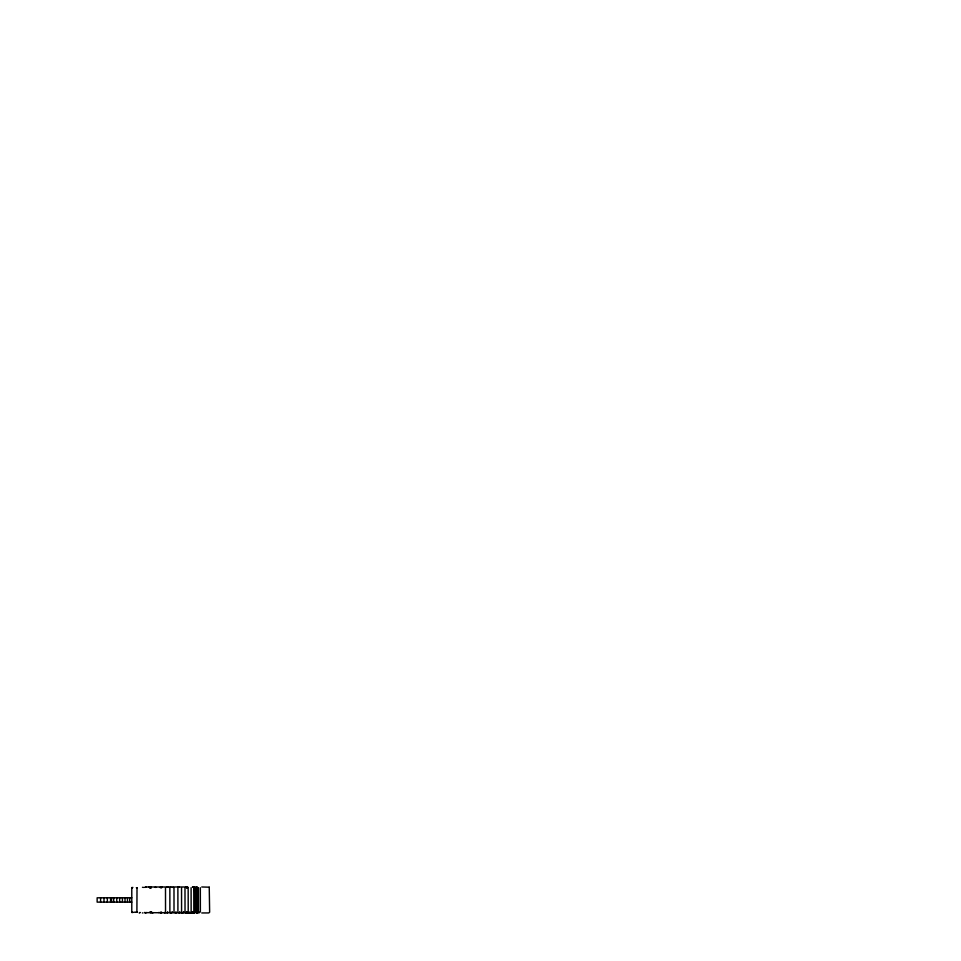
<?xml version="1.0" encoding="UTF-8"?>
<svg xmlns="http://www.w3.org/2000/svg" width="961" height="961" viewBox="0 0 961 961"><rect width="100%" height="100%" fill="white"/><g stroke="black" fill="none" stroke-linecap="round" stroke-linejoin="round"><path stroke-width="1.44" d="M165.532 912.037L165.496 887.724M167.779 912.037L167.022 912.938L167.682 912.205M140.318 912.506L139.213 912.95L139.765 912.506M169.881 912.037L169.857 887.724M174.013 912.037L173.989 887.724M176.043 912.037L175.25 912.938L175.947 912.205M177.917 912.037L177.881 887.724M179.815 912.037L179.022 912.938L179.731 912.205M181.581 912.037L181.545 887.724M182.65 912.902L183.731 911.869L182.494 912.902M186.686 911.869L185.797 912.938M189.281 912.746C190.734 910.776 188.32 913.755 189.449 912.638M191.647 912.938L192.825 911.869L191.491 912.95M200.369 912.037L200.332 887.724M136.402 887.724L137.015 887.724L136.894 912.037M146.673 912.638L145.628 912.638L194.206 912.95M152.943 912.638L151.946 912.506L152.763 912.95M171.394 912.902L172.463 911.869L171.19 912.938M186.59 912.205L186.026 912.938L186.89 912.506M195.047 912.205L194.615 887.423L195.239 887.568M197.245 912.205L197.161 888.06L196.452 887.099M136.57 887.724L136.979 887.892M159.142 912.506L158.625 912.506M165.1 912.638L164.175 912.506L164.944 912.902M170.914 912.638L170.025 912.506L170.638 912.938M197.113 912.205L196.573 912.902L197.726 912.205L196.873 887.183M196.26 912.95L197.582 912.205M199.347 912.361L198.579 912.938L199.323 912.361M132.858 887.423L131.777 888.06L131.777 911.869L132.858 912.506M201.75 912.95L208.741 912.938L209.642 912.205L209.246 887.183M176.488 912.638L175.683 912.938M181.797 912.638L181.016 912.506L181.449 912.938M197.041 912.361L196.44 912.902M191.515 912.638L190.975 912.95M197.425 912.506L196.585 912.95L197.473 912.638M187.191 912.938L187.359 912.085L187.791 912.95M160.847 912.902C163.49 911.256 158.637 912.445 160.511 912.782A1.49 0.853 -90 0 0 160.847 912.902L161.544 912.902M146 886.991L144.823 887.423L145.7 886.979M193.942 912.95L195.347 911.869L195.383 887.568M193.245 887.099L192.464 886.979L193.137 887.027M149.7 886.991L148.691 886.991L149.856 887.423M160.847 887.027C163.49 888.661 158.601 887.496 160.511 887.147A1.49 0.853 -90 0 1 160.847 887.027L161.544 887.027M142.973 912.938L142.396 912.938M149.255 886.991L149.315 887.099M161.604 887.099L161.004 887.027L161.916 886.991M145.543 886.991L187.791 886.979L187.359 887.844L187.359 886.979M196.741 886.979L197.846 887.724M201.75 886.979L209.246 887.183M161.004 887.027L162.169 887.423M170.782 887.099L170.025 887.423M179.118 887.027L177.989 886.991L178.746 886.979M186.638 888.06L185.797 886.991M192.705 887.027L193.81 887.423M194.795 887.099L194.675 887.291M197.365 887.892L195.972 886.979L197.882 887.892M142.468 887.291L143.525 887.423M155.045 887.291L156.078 887.423M167.094 887.291L167.779 886.991M178.314 887.291L178.398 886.979M132.089 888.06L131.981 887.447M194.819 888.06L195.443 887.724M197.017 888.06L197.762 887.892M131.777 897.802L97.145 897.802L97.145 902.127L131.777 902.127M132.089 911.869L132.089 912.626M136.967 911.869L136.39 912.037M137.339 912.205L133.819 912.205M195.335 912.037L194.795 912.746M145.411 912.95L144.823 912.506M145.243 912.938L144.546 912.506M167.322 886.979L168.091 887.423M194.23 886.991L194.675 887.183M186.278 887.183L186.578 887.568M172.884 887.423L173.388 887.423M198.386 887.724L198.446 911.869M196.356 887.724L196.404 911.869M193.774 887.724L193.834 911.869M191.095 887.724L191.143 911.869M188.164 887.724L188.212 911.869M184.98 887.724L185.029 911.869M197.63 888.06L197.63 911.869M129.711 897.802L129.711 902.127M127.465 897.802L127.465 902.127M125.026 897.802L125.026 902.127M122.419 897.802L122.419 902.127M119.657 897.802L119.657 902.127M116.761 897.802L116.761 902.127M113.722 897.802L113.722 902.127M111.584 897.802L111.584 902.127M110.575 897.802L110.575 902.127M107.332 897.802L107.332 902.127M103.992 897.802L103.992 902.127M100.593 897.802L100.593 902.127M151.297 911.869C151.778 914.452 147.958 911.076 151.297 911.869M149.904 887.892C152.595 889.153 150.709 885.441 149.904 887.892"/></g></svg>
